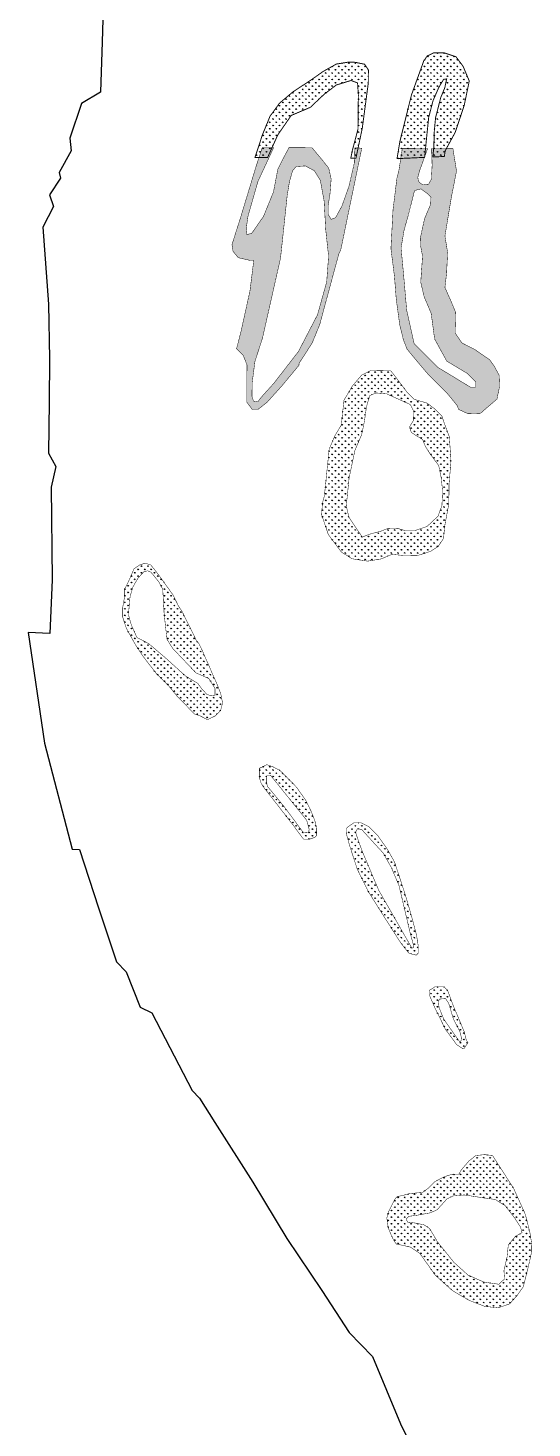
# Model space of a CAD drawing. Header units: metres. Extents: x 319750 to 415268, y 1725605 to 1842937.
# Drawn here: x 338305 to 339388, y 1766777 to 1769788 of the extents above; entities that cross this region are included whole.
import ezdxf

# ---------------------------------------------------------------- set-up
doc = ezdxf.new("R2010")
doc.units = ezdxf.units.M
doc.header["$MEASUREMENT"] = 0
doc.layers.add('DISTRICT BOUNDRY', color=86, linetype='Continuous')
doc.layers.add('MANGROOVES BUFFER ZONE', color=120, linetype='Continuous')
pattern_1 = [(90, (0, 0), (-7.071067809999999, 7.071067809999999), [1.875, -12.26713563]), (45, (0, 0), (-7.071067811865476, 7.071067811865476), [1.875, -8.125]), (135, (0, 0), (-7.071067811865476, -7.071067811865475), [1.875, -8.125])]

msp = doc.modelspace()

# ---------------------------------------------------------------- hatches: boundary and pattern name
at = {"layer": 'MANGROOVES BUFFER ZONE'}
h = msp.add_hatch(dxfattribs=at)
h.set_pattern_fill('GRASS', color=256, scale=10)
h.set_pattern_definition(pattern_1)
h.paths.add_polyline_path([(339253.0043030637, 1769673.715130978), (339239.5212628763, 1769705.876686222), (339224.4115043387, 1769725.841410702), (339198.5192888187, 1769734.599769645), (339176.8308913341, 1769734.471532095), (339162.723602647, 1769727.56586304), (339154.9676712093, 1769716.604234239), (339153.778075878, 1769712.752780363), (339128.9314359368, 1769644.132361359), (339103.8204170982, 1769543.126839392), (339097.7713716058, 1769506.740442599), (339157.110425899, 1769509.484652103), (339160.9042293038, 1769547.872346362), (339165.8559431033, 1769595.709210776), (339175.209336858, 1769631.449387237), (339187.3136415188, 1769659.491684563), (339197.7673996359, 1769677.086847242), (339204.3697341475, 1769678.186549447), (339200.5183847105, 1769659.491684563), (339191.7152473055, 1769638.047600464), (339180.7113070072, 1769595.159359674), (339177.9603219326, 1769567.117062348), (339176.8598834017, 1769530.827034784), (339174.5768375782, 1769510.292408369), (339199.4634971126, 1769511.443323368), (339201.3846494382, 1769524.000421316), (339223.0914019164, 1769563.811372958), (339242.0799287175, 1769620.942657815)])
h = msp.add_hatch(dxfattribs=at)
h.set_pattern_fill('GRASS', color=256, scale=10)
h.set_pattern_definition(pattern_1)
h.paths.add_polyline_path([(339036.2681742877, 1769697.51810527), (339028.2723372841, 1769709.728613566), (339008.0678362204, 1769713.941920446), (338991.877772112, 1769714.074047428), (338967.5597233719, 1769710.224088715), (338939.0950057187, 1769694.262716599), (338910.5972504704, 1769674.253111656), (338873.9715112784, 1769650.261505347), (338845.4407198112, 1769626.203836235), (338824.9719234912, 1769598.031955136), (338808.4514903123, 1769557.682597142), (338792.6009183233, 1769509.230936193), (338819.6133280426, 1769509.010488136), (338841.4921739897, 1769557.642302844), (338870.3664290771, 1769599.614645376), (338911.4904333194, 1769617.103133529), (338942.1146207853, 1769645.959155316), (338967.4890111158, 1769665.196466878), (338998.9881647709, 1769674.815140807), (339012.9878463043, 1769669.568597991), (339014.7377786828, 1769643.335883908), (339013.8628124935, 1769569.884248181), (339001.8216994232, 1769524.464819436), (338998.3602596752, 1769507.551735878), (339009.4332139532, 1769507.461369588), (339023.1015235645, 1769572.124512408), (339036.0369152502, 1769669.180981457)])
h = msp.add_hatch(dxfattribs=at)
h.set_pattern_fill('GRASS', color=256, scale=10)
h.set_pattern_definition(pattern_1)
h.paths.add_polyline_path([(339022.0704645514, 1769529.465316653), (339007.1847687616, 1769529.557182144), (339005.8869899075, 1769496.720120166), (338994.346140774, 1769446.741560158), (338979.3858502969, 1769404.879164316), (338965.7078597076, 1769379.676288476), (338956.3042271016, 1769376.258938794), (338949.8926525909, 1769386.938142774), (338949.8926525909, 1769407.014975721), (338953.739627326, 1769430.509195089), (338956.3042271016, 1769462.973888489), (338951.1749524787, 1769486.040916185), (338937.0695035696, 1769503.981974464), (338915.1490469277, 1769530.125170827), (338865.6776888416, 1769530.430478059), (338854.9789634492, 1769510.416484727), (338841.7284311798, 1769484.359299021), (338832.3247985737, 1769435.23504888), (338810.9528585143, 1769382.693485795), (338785.7340187916, 1769346.384287779), (338775.4755446176, 1769343.394093029), (338773.76578641, 1769356.636300088), (338777.612761145, 1769383.120640728), (338798.9846261327, 1769457.874921642), (338832.7556837993, 1769530.633652717), (338808.2276293039, 1769530.785025001), (338793.9665183127, 1769486.896714568), (338761.3239101768, 1769379.156201839), (338743.1350156963, 1769321.930164814), (338745.5037512779, 1769307.103346825), (338756.7667019963, 1769293.670781851), (338782.2589765787, 1769287.844314933), (338789.9576413929, 1769287.796803474), (338781.8407462239, 1769222.521710277), (338762.6645519733, 1769135.577766418), (338753.0431244671, 1769097.908357263), (338767.4923708439, 1769083.277342796), (338775.363155216, 1769063.239532113), (338774.8697282076, 1768983.285629153), (338786.7622127831, 1768967.220846295), (338798.7533828318, 1768967.146844149), (338818.8373793662, 1768983.014287472), (338851.0359027088, 1769018.796204329), (338887.280880928, 1769062.548843741), (338887.305552274, 1769066.54653883), (338915.5563894212, 1769110.348513246), (338931.7913018763, 1769150.226795077), (338972.6994360089, 1769301.892619491), (338976.7458908856, 1769309.863342166)])
h.paths.add_polyline_path([(338861.8234765145, 1769427.554085311), (338866.6104241373, 1769456.94096338), (338873.4489314659, 1769480.860537509), (338880.9712670057, 1769489.744933963), (338900.8028857082, 1769491.111778317), (338919.9506011276, 1769480.860537509), (338932.9437125016, 1769460.358055895), (338941.1499513245, 1769415.252596342), (338944.5691674529, 1769353.745188237), (338950.7237714984, 1769297.021680262), (338946.6460263251, 1769241.641761366), (338926.9698811352, 1769171.039446979), (338885.8352382035, 1769091.788632056), (338833.181366791, 1769023.766991815), (338806.2123802804, 1768993.820370686), (338798.5069448385, 1768983.552928337), (338789.5172576444, 1768985.264193221), (338786.0926363529, 1768995.531598832), (338786.5206952463, 1769024.622624257), (338792.5138200424, 1769070.826004613), (338808.4842003848, 1769119.827990058), (338847.4635345067, 1769292.732165952)], flags=16)
h = msp.add_hatch(dxfattribs=at)
h.set_pattern_fill('GRASS', color=256, scale=10)
h.set_pattern_definition(pattern_1)
h.paths.add_polyline_path([(339200.7787132263, 1769340.463526487), (339214.2232850492, 1769421.78189373), (339225.624550581, 1769480.234852195), (339217.9265494645, 1769528.256611705), (339172.1151700303, 1769528.539331752), (339172.1124229698, 1769525.400045247), (339173.1908280917, 1769492.26186735), (339171.5732579447, 1769462.626124784), (339165.6423675966, 1769451.849454385), (339153.2414218754, 1769450.232974031), (339144.0754663049, 1769457.237771215), (339142.4578961579, 1769466.397924522), (339146.2321264054, 1769480.407555628), (339163.5664839894, 1769528.592089057), (339109.2064185143, 1769528.927566409), (339101.7156547904, 1769480.999542713), (339097.6199404597, 1769465.033429265), (339089.2063863873, 1769397.121946931), (339084.6911758184, 1769313.195016623), (339092.3152466714, 1769253.18025434), (339096.016302675, 1769205.183245063), (339103.6649610996, 1769149.166095138), (339111.4617313743, 1769117.13519907), (339119.3325157464, 1769097.097388387), (339139.1697988212, 1769072.98788023), (339162.9794394076, 1769044.856009841), (339206.6757890582, 1769000.610020995), (339226.5130720735, 1768976.500512838), (339230.408605963, 1768967.252245426), (339250.3780252337, 1768958.145556808), (339277.3663145006, 1768959.168595195), (339291.3294862211, 1768971.374866962), (339312.4712932408, 1768989.484804869), (339318.1769462824, 1769016.675142884), (339317.1516520977, 1769040.996151447), (339306.97241503, 1769059.95876205), (339297.0660675466, 1769074.012363791), (339265.6675478816, 1769095.771065354), (339237.3322179317, 1769110.361631632), (339222.6158251464, 1769131.807666779), (339223.7495274246, 1769176.409937859), (339211.9310573637, 1769204.467889428), (339200.7483992577, 1769229.418759704), (339204.282315135, 1769260.484956503), (339206.5552875102, 1769304.66198802)])
h.paths.add_polyline_path([(339147.8442971956, 1769336.218434845), (339148.2762581998, 1769319.814562536), (339152.595795139, 1769297.367182802), (339150.4360632205, 1769264.991127508), (339148.7082192039, 1769240.817026255), (339156.0514100699, 1769209.736003156), (339171.1937303335, 1769173.785480132), (339178.5369211995, 1769118.962045103), (339204.4541428348, 1769071.47718547), (339248.9454683416, 1769044.712984053), (339266.6555771027, 1769027.01407955), (339266.2236160985, 1769015.358682472), (339255.4247371993, 1769015.358682472), (339185.0162631594, 1769058.095066874), (339134.477629799, 1769109.033405318), (339118.4890782638, 1769181.233847069), (339111.577848402, 1769261.094761996), (339106.4674916721, 1769314.706125594), (339112.9473453476, 1769352.750880239), (339122.1270101256, 1769385.399214264), (339135.3566108641, 1769438.01429743), (339149.1417153546, 1769441.709718305), (339165.123980099, 1769430.054357002), (339170.7394000507, 1769423.579124479), (339169.8754780424, 1769408.47032014), (339156.9168672247, 1769377.38929704)], flags=16)
h = msp.add_hatch(dxfattribs=at)
h.set_pattern_fill('GRASS', color=256, scale=10)
h.set_pattern_definition(pattern_1)
h.paths.add_polyline_path([(339210.1053763926, 1768908.63828218), (339198.3115776479, 1768940.693928838), (339194.3885627985, 1768952.711681485), (339178.4989660084, 1768968.801131964), (339162.584697783, 1768980.892887473), (339134.65467152, 1768989.060949326), (339118.7650746703, 1769005.150400043), (339106.8725900948, 1769021.2151829), (339084.6427967846, 1769050.167808294), (339059.5803769231, 1769050.858671546), (339041.4314928651, 1769050.970675468), (339021.6071800888, 1769041.016603351), (339002.1065291464, 1769018.162689686), (338983.7661210299, 1768987.24052608), (338978.1265576482, 1768933.928077936), (338964.2697423398, 1768910.636318803), (338951.9939104319, 1768882.095033765), (338946.4126409292, 1768827.313766956), (338941.6734373271, 1768781.174496293), (338937.5483290553, 1768766.286855698), (338935.7783819735, 1768740.905213475), (338950.0363492072, 1768698.496268034), (338978.4374104142, 1768660.433635712), (339001.3389747739, 1768646.185340405), (339034.7838068604, 1768641.142256618), (339063.4485249221, 1768645.802037954), (339086.9026584923, 1768655.733709216), (339112.6995165646, 1768653.156165361), (339143.7592661977, 1768653.770585179), (339169.6232822239, 1768662.075180292), (339186.2260784805, 1768672.855235696), (339197.6328421533, 1768689.551064849), (339200.9516817629, 1768720.795945287), (339209.2172077596, 1768764.721256971), (339209.4639212787, 1768804.698208451), (339213.7817610204, 1768856.643577576)])
h.paths.add_polyline_path([(339021.9437835267, 1768913.605355612), (339027.4806916966, 1768940.580661587), (339032.3254680696, 1768973.781029915), (339039.2466398331, 1768997.29795599), (339053.0888371556, 1769002.831356674), (339075.9285285298, 1769000.756335889), (339126.4527607533, 1768977.931071484), (339133.3738594145, 1768964.097587662), (339132.68180072, 1768943.347379816), (339124.3764384651, 1768929.513860219), (339128.5290830415, 1768917.755397181), (339152.7530380092, 1768902.538590019), (339158.9820779758, 1768887.321747083), (339168.671630722, 1768872.104904146), (339187.3586775198, 1768846.512957286), (339192.8955125875, 1768819.537651312), (339195.6639666724, 1768791.870683667), (339194.2797761811, 1768760.745336124), (339185.9744139262, 1768737.920071718), (339162.4425907554, 1768715.786468983), (339136.1423134995, 1768706.794724175), (339115.3789444135, 1768706.794724175), (339100.8446152942, 1768710.944765744), (339078.6969826147, 1768711.636427414), (339062.778463004, 1768705.41136506), (339039.2466398331, 1768699.186302706), (339023.3280471202, 1768692.961240353), (339008.7936448987, 1768713.711448199), (338994.2593157794, 1768735.845050934), (338988.7224076096, 1768760.053638679), (338994.9514475763, 1768820.921010426), (339007.4094544074, 1768879.713325614)], flags=16)
h = msp.add_hatch(dxfattribs=at)
h.set_pattern_fill('GRASS', color=256, scale=10)
h.set_pattern_definition(pattern_1)
h.paths.add_polyline_path([(338636.1817154288, 1768532.384604573), (338628.2616716027, 1768544.427024484), (338616.4184464514, 1768568.487197995), (338584.7133501172, 1768612.659184098), (338568.848507911, 1768632.746329308), (338556.8819259405, 1768636.818027258), (338544.8660846055, 1768632.894334316), (338532.825571835, 1768624.972946405), (338520.6617023349, 1768597.063082457), (338512.5688758194, 1768581.121636868), (338512.4701904356, 1768565.130856276), (338508.3251334131, 1768541.169352651), (338508.2017766535, 1768521.18087697), (338516.0478063524, 1768497.145371556), (338535.8110753894, 1768461.042778015), (338551.6513294876, 1768436.957937241), (338579.4087395966, 1768400.806008577), (338603.2430515587, 1768376.671833396), (338607.2154923975, 1768372.649470448), (338627.0527749062, 1768348.539879084), (338642.9422884583, 1768332.450429082), (338658.8318853378, 1768316.360978484), (338662.8042428792, 1768312.338616133), (338674.7707415521, 1768308.266918778), (338682.740211308, 1768304.219888568), (338690.7096810937, 1768300.172858477), (338706.7472227514, 1768308.069579363), (338718.8124901056, 1768319.988662004), (338722.9082044363, 1768335.954775214), (338719.034532249, 1768355.967918158), (338711.1637483835, 1768376.005812287), (338679.6313515306, 1768448.161664248), (338671.7358958125, 1768464.201779962), (338667.7634549737, 1768468.22414279)])
h.paths.add_polyline_path([(338665.8239178304, 1768400.80562616), (338693.2833038494, 1768388.60917751), (338706.7950791481, 1768367.265401317), (338706.7955177614, 1768352.865108376), (338698.0782245101, 1768351.558342187), (338689.361004361, 1768354.607463293), (338679.7720402662, 1768364.625968296), (338669.7471676476, 1768378.12914736), (338643.1595255742, 1768394.245894575), (338599.1138311861, 1768434.006960396), (338563.8089689636, 1768464.062511179), (338538.964741679, 1768476.694512784), (338526.7606188498, 1768504.136531189), (338520.658484333, 1768525.915896112), (338522.4019722242, 1768545.517317388), (338523.7095515914, 1768560.76285137), (338524.581295537, 1768566.861093582), (338530.6833569516, 1768586.462514858), (338541.1440649919, 1768604.321581216), (338553.3482609233, 1768617.824796054), (338562.0654810724, 1768620.438292656), (338569.4751949565, 1768616.953618595), (338585.6021289897, 1768596.91660859), (338594.3193491388, 1768581.235450104), (338597.3934435958, 1768527.125928404), (338603.4955050104, 1768473.113104826), (338615.6997009418, 1768453.51168355)], flags=16)
h = msp.add_hatch(dxfattribs=at)
h.set_pattern_fill('GRASS', color=256, scale=10)
h.set_pattern_definition(pattern_1)
h.paths.add_polyline_path([(338829.9900753498, 1768199.367119312), (338818.023576647, 1768203.438816667), (338810.0047641695, 1768199.490456581), (338801.9859517515, 1768195.542096257), (338801.9366090596, 1768187.54670608), (338801.8625949919, 1768175.553620577), (338805.7856098711, 1768163.535867929), (338813.7057368755, 1768151.493447542), (338829.5706624091, 1768131.406301737), (338873.1929141879, 1768075.167144775), (338896.977966696, 1768043.037578821), (338908.9691367447, 1768042.963576555), (338920.9849781096, 1768046.887269378), (338925.0066783726, 1768050.860297203), (338925.1053637862, 1768066.851077795), (338921.2070207894, 1768082.866608858), (338913.3362364471, 1768102.904419661), (338901.4930945039, 1768126.964592814), (338881.680482775, 1768155.07179594), (338845.9289315939, 1768191.273059487)])
h.paths.add_polyline_path([(338826.6593965005, 1768179.677161705), (338903.7176137698, 1768083.852900061), (338908.9716163573, 1768064.600529314), (338907.6581157104, 1768056.724551332), (338896.2744921722, 1768057.599663971), (338855.5562645276, 1768112.731438295), (338819.2162749029, 1768156.924376173), (338817.0271558929, 1768166.11298734), (338817.0271558929, 1768175.301598507), (338817.9027742561, 1768179.239605385)], flags=16)
h = msp.add_hatch(dxfattribs=at)
h.set_pattern_fill('GRASS', color=256, scale=10)
h.set_pattern_definition(pattern_1)
h.paths.add_polyline_path([(339127.8207053244, 1767881.699061275), (339116.0761655271, 1767921.750015378), (339092.537909776, 1767993.856532454), (339076.7223269939, 1768021.939068437), (339056.9097152948, 1768050.046271682), (339037.0477609038, 1768070.158084631), (339021.1089046597, 1768078.252144337), (339005.1206224263, 1768078.350814342), (338993.0801096857, 1768070.429426312), (338989.0584094524, 1768066.456398368), (338988.9843953848, 1768054.463312984), (338996.8057537377, 1768026.430112481), (339012.4979797602, 1767978.359100699), (339036.1842636168, 1767930.238754511), (339063.8923310339, 1767886.09143579), (339099.5205255151, 1767829.901696563), (339107.4406525493, 1767817.859276056), (339123.3054942489, 1767797.772047639), (339139.2691051066, 1767793.675682425), (339143.2908053994, 1767797.648710489), (339143.3894913197, 1767813.639574289), (339139.5404904783, 1767837.650412321)])
h.paths.add_polyline_path([(339058.1922491748, 1767933.796947244), (339022.536350103, 1768018.357183418), (339011.9809746909, 1768047.805643141), (339008.9023478964, 1768057.914800397), (339012.4208307345, 1768065.386814192), (339021.6567842201, 1768064.068206688), (339067.8365516483, 1768013.522348857), (339084.5491806493, 1767984.073924909), (339101.7017387963, 1767944.516272155), (339126.3298759254, 1767840.230656513), (339131.6075636315, 1767821.330913731), (339133.8065514409, 1767810.78219679), (339129.8808161482, 1767808.531130331)], flags=16)
h = msp.add_hatch(dxfattribs=at)
h.set_pattern_fill('GRASS', color=256, scale=10)
h.set_pattern_definition(pattern_1)
h.paths.add_polyline_path([(339218.5442232192, 1767685.244564772), (339206.7504240274, 1767717.300128102), (339198.8056256175, 1767725.344853401), (339186.8144555688, 1767725.418855667), (339178.8203144372, 1767725.46819067), (339166.7798017561, 1767717.546802521), (339166.7304590344, 1767709.551412225), (339178.5489295721, 1767681.493543983), (339186.4443853199, 1767665.453428507), (339202.2352134585, 1767633.373197794), (339226.0202659965, 1767601.243631601), (339237.9620933235, 1767593.174239039), (339241.9591222703, 1767593.149571776), (339250.0272773802, 1767605.093322396), (339246.0795079172, 1767613.113380313), (339242.1811644137, 1767629.128828168)])
h.paths.add_polyline_path([(339232.6992314892, 1767629.999029393), (339235.7459126146, 1767617.543180786), (339236.29988122, 1767611.45366752), (339232.9762157919, 1767606.471299458), (339198.3547131, 1767655.741157058), (339188.1067325132, 1767680.929676347), (339186.7218841018, 1767693.385524954), (339188.937612319, 1767699.198251919), (339201.9553628308, 1767700.305432897), (339208.8796048874, 1767690.063946246), (339219.1275854743, 1767655.741157058)], flags=16)
h = msp.add_hatch(dxfattribs=at)
h.set_pattern_fill('GRASS', color=256, scale=10)
h.set_pattern_definition(pattern_1)
h.paths.add_polyline_path([(339302.8458608985, 1767362.892413139), (339286.0323244929, 1767364.677822232), (339267.0596687198, 1767362.74642849), (339252.1248672009, 1767350.803973794), (339235.6069264114, 1767331.445624471), (339230.42886886, 1767322.771694899), (339215.821405679, 1767322.349704981), (339199.904343605, 1767317.326839089), (339179.0844901204, 1767306.700959682), (339163.8744952977, 1767291.687516928), (339152.2926024497, 1767283.309123397), (339126.5870584846, 1767281.086546659), (339097.5392034948, 1767274.034818888), (339092.5267554522, 1767268.012916327), (339079.9055536985, 1767242.339013696), (339075.8221745193, 1767228.371664524), (339078.9332759678, 1767207.267445326), (339088.3634714186, 1767184.45196557), (339096.0847974718, 1767172.570255756), (339126.6446055174, 1767165.860913515), (339146.8274260163, 1767152.278627276), (339180.102573216, 1767105.215001106), (339217.4056428075, 1767071.863868475), (339252.8933235705, 1767051.160366893), (339286.1239812374, 1767038.408526063), (339315.0574667752, 1767035.157315373), (339339.7080012262, 1767043.711072683), (339355.1868687868, 1767060.771337628), (339369.1458035111, 1767080.657546282), (339379.1409841776, 1767120.673479557), (339383.8776865005, 1767140.872653484), (339387.1612631381, 1767156.487938881), (339387.2599485517, 1767172.478719473), (339383.4108644724, 1767196.48955822), (339375.6141774058, 1767228.520453811), (339371.6910797954, 1767240.538290381), (339348.0294672847, 1767292.656331539)])
h.paths.add_polyline_path([(339308.7633317006, 1767268.179698254), (339330.1934661138, 1767254.794324191), (339350.284221695, 1767228.915967725), (339363.2315747712, 1767208.837960291), (339366.3567676783, 1767196.791120057), (339352.962979359, 1767189.652272969), (339336.8903602735, 1767170.466621422), (339334.2116026096, 1767144.588264956), (339327.5147084499, 1767115.586662889), (339328.8540872819, 1767097.293331453), (339316.3930832598, 1767085.898407564), (339283.5853196902, 1767090.887715854), (339250.0643708851, 1767105.855676498), (339220.1094944619, 1767132.940559368), (339185.1621751859, 1767176.418939979), (339167.331886379, 1767206.354861268), (339155.6272710031, 1767213.745917664), (339135.5365154218, 1767217.761519151), (339120.356839925, 1767219.546230922), (339117.2315739157, 1767226.68507801), (339123.4820328321, 1767232.039213325), (339140.4475955063, 1767234.27010304), (339169.9140029111, 1767239.62427413), (339184.2007348192, 1767246.316943275), (339205.1844339892, 1767269.518232083), (339217.6852787199, 1767275.764723284), (339242.2406791425, 1767277.995612999), (339274.8322794545, 1767273.087655627)], flags=16)

# ---------------------------------------------------------------- linework, layer by layer
at = {"layer": 'DISTRICT BOUNDRY'}
msp.add_polyline3d([(338469.0831217777, 1769926.669439216, 0), (338463.8577482355, 1769758.08997602, 0), (338460.5083668382, 1769649.731031068, 0), (338419.5640271461, 1769625.164361383, 0), (338394.8041704707, 1769550.85715138, 0), (338397.5390315504, 1769523.695014146, 0), (338372.1330021441, 1769476.913033169, 0), (338374.7427660547, 1769464.890284772, 0), (338350.7988051033, 1769428.793709572, 0), (338359.9134802042, 1769403.956246016, 0), (338336.8889108982, 1769359.633894692, 0), (338348.6686753767, 1769194.040552415, 0), (338350.9624688474, 1769076.437576937, 0), (338350.4800810685, 1768983.730537631, 0), (338348.5994165085, 1768873.448307865, 0), (338364.9021422421, 1768844.630819864, 0), (338354.7753391124, 1768800.177962218, 0), (338356.6727961986, 1768600.712970306, 0), (338351.6519140851, 1768485.526996974, 0), (338304.9015619745, 1768487.421821603, 0), (338340.4758280778, 1768249.473016647, 0), (338399.7537467673, 1768021.462754685, 0), (338415.8226406777, 1768021.252288381, 0), (338456.1633551916, 1767895.643618441, 0), (338495.1372730583, 1767779.366017127, 0), (338515.9292256951, 1767758.137098076, 0), (338545.6625228068, 1767681.945233764, 0), (338570.7101176399, 1767669.880678066, 0), (338657.8449031411, 1767502.347436822, 0), (338673.1574626298, 1767486.036544793, 0), (338705.9763526914, 1767434.060337751, 0), (338787.9260306414, 1767305.369312186, 0), (338860.6567683785, 1767184.139533134, 0), (338936.1117048595, 1767072.200653058, 0), (338995.0137753084, 1766982.358001338, 0), (339044.9254139892, 1766930.868515546, 0), (339105.2436904395, 1766785.993584415, 0), (339139.1672645214, 1766717.606676783, 0)], dxfattribs=at)
at = {"layer": 'MANGROOVES BUFFER ZONE'}
for points, const_width in [([(339253.0043030637, 1769673.715130978), (339239.5212628763, 1769705.876686222), (339224.4115043387, 1769725.841410702), (339198.5192888187, 1769734.599769645), (339176.8308913341, 1769734.471532095), (339162.723602647, 1769727.56586304), (339154.9676712093, 1769716.604234239), (339153.778075878, 1769712.752780363), (339128.9314359368, 1769644.132361359), (339103.8204170982, 1769543.126839392), (339097.7713716058, 1769506.740442599), (339157.110425899, 1769509.484652103), (339160.9042293038, 1769547.872346362), (339165.8559431033, 1769595.709210776), (339175.209336858, 1769631.449387237), (339187.3136415188, 1769659.491684563), (339197.7673996359, 1769677.086847242), (339204.3697341475, 1769678.186549447), (339200.5183847105, 1769659.491684563), (339191.7152473055, 1769638.047600464), (339180.7113070072, 1769595.159359674), (339177.9603219326, 1769567.117062348), (339176.8598834017, 1769530.827034784), (339174.5768375782, 1769510.292408369), (339199.4634971126, 1769511.443323368), (339201.3846494382, 1769524.000421316), (339223.0914019164, 1769563.811372958), (339242.0799287175, 1769620.942657815), (339253.0043030637, 1769673.715130978)], 2), ([(339036.2681742877, 1769697.51810527), (339028.2723372841, 1769709.728613566), (339008.0678362204, 1769713.941920446), (338991.877772112, 1769714.074047428), (338967.5597233719, 1769710.224088715), (338939.0950057187, 1769694.262716599), (338910.5972504704, 1769674.253111656), (338873.9715112784, 1769650.261505347), (338845.4407198112, 1769626.203836235), (338824.9719234912, 1769598.031955136), (338808.4514903123, 1769557.682597142), (338792.6009183233, 1769509.230936193), (338819.6133280426, 1769509.010488136), (338841.4921739897, 1769557.642302844), (338870.3664290771, 1769599.614645376), (338911.4904333194, 1769617.103133529), (338942.1146207853, 1769645.959155316), (338967.4890111158, 1769665.196466878), (338998.9881647709, 1769674.815140807), (339012.9878463043, 1769669.568597991), (339014.7377786828, 1769643.335883908), (339013.8628124935, 1769569.884248181), (339001.8216994232, 1769524.464819436), (338998.3602596752, 1769507.551735878), (339009.4332139532, 1769507.461369588), (339023.1015235645, 1769572.124512408), (339036.0369152502, 1769669.180981457), (339036.2681742877, 1769697.51810527)], 2), ([(339022.0704645514, 1769529.465316653), (339007.1847687616, 1769529.557182144), (339005.8869899075, 1769496.720120166), (338994.346140774, 1769446.741560158), (338979.3858502969, 1769404.879164316), (338965.7078597076, 1769379.676288476), (338956.3042271016, 1769376.258938794), (338949.8926525909, 1769386.938142774), (338949.8926525909, 1769407.014975721), (338953.739627326, 1769430.509195089), (338956.3042271016, 1769462.973888489), (338951.1749524787, 1769486.040916185), (338937.0695035696, 1769503.981974464), (338915.1490469277, 1769530.125170827), (338865.6776888416, 1769530.430478059), (338854.9789634492, 1769510.416484727), (338841.7284311798, 1769484.359299021), (338832.3247985737, 1769435.23504888), (338810.9528585143, 1769382.693485795), (338785.7340187916, 1769346.384287779), (338775.4755446176, 1769343.394093029), (338773.76578641, 1769356.636300088), (338777.612761145, 1769383.120640728), (338798.9846261327, 1769457.874921642), (338832.7556837993, 1769530.633652717), (338808.2276293039, 1769530.785025001), (338793.9665183127, 1769486.896714568), (338761.3239101768, 1769379.156201839), (338743.1350156963, 1769321.930164814), (338745.5037512779, 1769307.103346825), (338756.7667019963, 1769293.670781851), (338782.2589765787, 1769287.844314933), (338789.9576413929, 1769287.796803474), (338781.8407462239, 1769222.521710277), (338762.6645519733, 1769135.577766418), (338753.0431244671, 1769097.908357263), (338767.4923708439, 1769083.277342796), (338775.363155216, 1769063.239532113), (338774.8697282076, 1768983.285629153), (338786.7622127831, 1768967.220846295), (338798.7533828318, 1768967.146844149), (338818.8373793662, 1768983.014287472), (338851.0359027088, 1769018.796204329), (338887.280880928, 1769062.548843741), (338887.305552274, 1769066.54653883), (338915.5563894212, 1769110.348513246), (338931.7913018763, 1769150.226795077), (338972.6994360089, 1769301.892619491), (338976.7458908856, 1769309.863342166), (339022.0704645514, 1769529.465316653)], 1), ([(339200.7787132263, 1769340.463526487), (339214.2232850492, 1769421.78189373), (339225.624550581, 1769480.234852195), (339217.9265494645, 1769528.256611705), (339172.1151700303, 1769528.539331752), (339172.1124229698, 1769525.400045247), (339173.1908280917, 1769492.26186735), (339171.5732579447, 1769462.626124784), (339165.6423675966, 1769451.849454385), (339153.2414218754, 1769450.232974031), (339144.0754663049, 1769457.237771215), (339142.4578961579, 1769466.397924522), (339146.2321264054, 1769480.407555628), (339163.5664839894, 1769528.592089057), (339109.2064185143, 1769528.927566409), (339101.7156547904, 1769480.999542713), (339097.6199404597, 1769465.033429265), (339089.2063863873, 1769397.121946931), (339084.6911758184, 1769313.195016623), (339092.3152466714, 1769253.18025434), (339096.016302675, 1769205.183245063), (339103.6649610996, 1769149.166095138), (339111.4617313743, 1769117.13519907), (339119.3325157464, 1769097.097388387), (339139.1697988212, 1769072.98788023), (339162.9794394076, 1769044.856009841), (339206.6757890582, 1769000.610020995), (339226.5130720735, 1768976.500512838), (339230.408605963, 1768967.252245426), (339250.3780252337, 1768958.145556808), (339277.3663145006, 1768959.168595195), (339291.3294862211, 1768971.374866962), (339312.4712932408, 1768989.484804869), (339318.1769462824, 1769016.675142884), (339317.1516520977, 1769040.996151447), (339306.97241503, 1769059.95876205), (339297.0660675466, 1769074.012363791), (339265.6675478816, 1769095.771065354), (339237.3322179317, 1769110.361631632), (339222.6158251464, 1769131.807666779), (339223.7495274246, 1769176.409937859), (339211.9310573637, 1769204.467889428), (339200.7483992577, 1769229.418759704), (339204.282315135, 1769260.484956503), (339206.5552875102, 1769304.66198802), (339200.7787132263, 1769340.463526487)], 1), ([(338861.8234765145, 1769427.554085311), (338866.6104241373, 1769456.94096338), (338873.4489314659, 1769480.860537509), (338880.9712670057, 1769489.744933963), (338900.8028857082, 1769491.111778317), (338919.9506011276, 1769480.860537509), (338932.9437125016, 1769460.358055895), (338941.1499513245, 1769415.252596342), (338944.5691674529, 1769353.745188237), (338950.7237714984, 1769297.021680262), (338946.6460263251, 1769241.641761366), (338926.9698811352, 1769171.039446979), (338885.8352382035, 1769091.788632056), (338833.181366791, 1769023.766991815), (338806.2123802804, 1768993.820370686), (338798.5069448385, 1768983.552928337), (338789.5172576444, 1768985.264193221), (338786.0926363529, 1768995.531598832), (338786.5206952463, 1769024.622624257), (338792.5138200424, 1769070.826004613), (338808.4842003848, 1769119.827990058), (338847.4635345067, 1769292.732165952), (338861.8234765145, 1769427.554085311)], 1), ([(339147.8442971956, 1769336.218434845), (339148.2762581998, 1769319.814562536), (339152.595795139, 1769297.367182802), (339150.4360632205, 1769264.991127508), (339148.7082192039, 1769240.817026255), (339156.0514100699, 1769209.736003156), (339171.1937303335, 1769173.785480132), (339178.5369211995, 1769118.962045103), (339204.4541428348, 1769071.47718547), (339248.9454683416, 1769044.712984053), (339266.6555771027, 1769027.01407955), (339266.2236160985, 1769015.358682472), (339255.4247371993, 1769015.358682472), (339185.0162631594, 1769058.095066874), (339134.477629799, 1769109.033405318), (339118.4890782638, 1769181.233847069), (339111.577848402, 1769261.094761996), (339106.4674916721, 1769314.706125594), (339112.9473453476, 1769352.750880239), (339122.1270101256, 1769385.399214264), (339135.3566108641, 1769438.01429743), (339149.1417153546, 1769441.709718305), (339165.123980099, 1769430.054357002), (339170.7394000507, 1769423.579124479), (339169.8754780424, 1769408.47032014), (339156.9168672247, 1769377.38929704), (339147.8442971956, 1769336.218434845)], 1), ([(339210.1053763926, 1768908.63828218), (339198.3115776479, 1768940.693928838), (339194.3885627985, 1768952.711681485), (339178.4989660084, 1768968.801131964), (339162.584697783, 1768980.892887473), (339134.65467152, 1768989.060949326), (339118.7650746703, 1769005.150400043), (339106.8725900948, 1769021.2151829), (339084.6427967846, 1769050.167808294), (339059.5803769231, 1769050.858671546), (339041.4314928651, 1769050.970675468), (339021.6071800888, 1769041.016603351), (339002.1065291464, 1769018.162689686), (338983.7661210299, 1768987.24052608), (338978.1265576482, 1768933.928077936), (338964.2697423398, 1768910.636318803), (338951.9939104319, 1768882.095033765), (338946.4126409292, 1768827.313766956), (338941.6734373271, 1768781.174496293), (338937.5483290553, 1768766.286855698), (338935.7783819735, 1768740.905213475), (338950.0363492072, 1768698.496268034), (338978.4374104142, 1768660.433635712), (339001.3389747739, 1768646.185340405), (339034.7838068604, 1768641.142256618), (339063.4485249221, 1768645.802037954), (339086.9026584923, 1768655.733709216), (339112.6995165646, 1768653.156165361), (339143.7592661977, 1768653.770585179), (339169.6232822239, 1768662.075180292), (339186.2260784805, 1768672.855235696), (339197.6328421533, 1768689.551064849), (339200.9516817629, 1768720.795945287), (339209.2172077596, 1768764.721256971), (339209.4639212787, 1768804.698208451), (339213.7817610204, 1768856.643577576), (339210.1053763926, 1768908.63828218)], 1), ([(339021.9437835267, 1768913.605355612), (339027.4806916966, 1768940.580661587), (339032.3254680696, 1768973.781029915), (339039.2466398331, 1768997.29795599), (339053.0888371556, 1769002.831356674), (339075.9285285298, 1769000.756335889), (339126.4527607533, 1768977.931071484), (339133.3738594145, 1768964.097587662), (339132.68180072, 1768943.347379816), (339124.3764384651, 1768929.513860219), (339128.5290830415, 1768917.755397181), (339152.7530380092, 1768902.538590019), (339158.9820779758, 1768887.321747083), (339168.671630722, 1768872.104904146), (339187.3586775198, 1768846.512957286), (339192.8955125875, 1768819.537651312), (339195.6639666724, 1768791.870683667), (339194.2797761811, 1768760.745336124), (339185.9744139262, 1768737.920071718), (339162.4425907554, 1768715.786468983), (339136.1423134995, 1768706.794724175), (339115.3789444135, 1768706.794724175), (339100.8446152942, 1768710.944765744), (339078.6969826147, 1768711.636427414), (339062.778463004, 1768705.41136506), (339039.2466398331, 1768699.186302706), (339023.3280471202, 1768692.961240353), (339008.7936448987, 1768713.711448199), (338994.2593157794, 1768735.845050934), (338988.7224076096, 1768760.053638679), (338994.9514475763, 1768820.921010426), (339007.4094544074, 1768879.713325614), (339021.9437835267, 1768913.605355612)], 1), ([(338636.1817154288, 1768532.384604573), (338628.2616716027, 1768544.427024484), (338616.4184464514, 1768568.487197995), (338584.7133501172, 1768612.659184098), (338568.848507911, 1768632.746329308), (338556.8819259405, 1768636.818027258), (338544.8660846055, 1768632.894334316), (338532.825571835, 1768624.972946405), (338520.6617023349, 1768597.063082457), (338512.5688758194, 1768581.121636868), (338512.4701904356, 1768565.130856276), (338508.3251334131, 1768541.169352651), (338508.2017766535, 1768521.18087697), (338516.0478063524, 1768497.145371556), (338535.8110753894, 1768461.042778015), (338551.6513294876, 1768436.957937241), (338579.4087395966, 1768400.806008577), (338603.2430515587, 1768376.671833396), (338607.2154923975, 1768372.649470448), (338627.0527749062, 1768348.539879084), (338642.9422884583, 1768332.450429082), (338658.8318853378, 1768316.360978484), (338662.8042428792, 1768312.338616133), (338674.7707415521, 1768308.266918778), (338682.740211308, 1768304.219888568), (338690.7096810937, 1768300.172858477), (338706.7472227514, 1768308.069579363), (338718.8124901056, 1768319.988662004), (338722.9082044363, 1768335.954775214), (338719.034532249, 1768355.967918158), (338711.1637483835, 1768376.005812287), (338679.6313515306, 1768448.161664248), (338671.7358958125, 1768464.201779962), (338667.7634549737, 1768468.22414279), (338636.1817154288, 1768532.384604573)], 1), ([(338665.8239178304, 1768400.80562616), (338693.2833038494, 1768388.60917751), (338706.7950791481, 1768367.265401317), (338706.7955177614, 1768352.865108376), (338698.0782245101, 1768351.558342187), (338689.361004361, 1768354.607463293), (338679.7720402662, 1768364.625968296), (338669.7471676476, 1768378.12914736), (338643.1595255742, 1768394.245894575), (338599.1138311861, 1768434.006960396), (338563.8089689636, 1768464.062511179), (338538.964741679, 1768476.694512784), (338526.7606188498, 1768504.136531189), (338520.658484333, 1768525.915896112), (338522.4019722242, 1768545.517317388), (338523.7095515914, 1768560.76285137), (338524.581295537, 1768566.861093582), (338530.6833569516, 1768586.462514858), (338541.1440649919, 1768604.321581216), (338553.3482609233, 1768617.824796054), (338562.0654810724, 1768620.438292656), (338569.4751949565, 1768616.953618595), (338585.6021289897, 1768596.91660859), (338594.3193491388, 1768581.235450104), (338597.3934435958, 1768527.125928404), (338603.4955050104, 1768473.113104826), (338615.6997009418, 1768453.51168355), (338665.8239178304, 1768400.80562616)], 1), ([(338829.9900753498, 1768199.367119312), (338818.023576647, 1768203.438816667), (338810.0047641695, 1768199.490456581), (338801.9859517515, 1768195.542096257), (338801.9366090596, 1768187.54670608), (338801.8625949919, 1768175.553620577), (338805.7856098711, 1768163.535867929), (338813.7057368755, 1768151.493447542), (338829.5706624091, 1768131.406301737), (338873.1929141879, 1768075.167144775), (338896.977966696, 1768043.037578821), (338908.9691367447, 1768042.963576555), (338920.9849781096, 1768046.887269378), (338925.0066783726, 1768050.860297203), (338925.1053637862, 1768066.851077795), (338921.2070207894, 1768082.866608858), (338913.3362364471, 1768102.904419661), (338901.4930945039, 1768126.964592814), (338881.680482775, 1768155.07179594), (338845.9289315939, 1768191.273059487), (338829.9900753498, 1768199.367119312)], 1), ([(338826.6593965005, 1768179.677161705), (338903.7176137698, 1768083.852900061), (338908.9716163573, 1768064.600529314), (338907.6581157104, 1768056.724551332), (338896.2744921722, 1768057.599663971), (338855.5562645276, 1768112.731438295), (338819.2162749029, 1768156.924376173), (338817.0271558929, 1768166.11298734), (338817.0271558929, 1768175.301598507), (338817.9027742561, 1768179.239605385), (338826.6593965005, 1768179.677161705)], 1), ([(339127.8207053244, 1767881.699061275), (339116.0761655271, 1767921.750015378), (339092.537909776, 1767993.856532454), (339076.7223269939, 1768021.939068437), (339056.9097152948, 1768050.046271682), (339037.0477609038, 1768070.158084631), (339021.1089046597, 1768078.252144337), (339005.1206224263, 1768078.350814342), (338993.0801096857, 1768070.429426312), (338989.0584094524, 1768066.456398368), (338988.9843953848, 1768054.463312984), (338996.8057537377, 1768026.430112481), (339012.4979797602, 1767978.359100699), (339036.1842636168, 1767930.238754511), (339063.8923310339, 1767886.09143579), (339099.5205255151, 1767829.901696563), (339107.4406525493, 1767817.859276056), (339123.3054942489, 1767797.772047639), (339139.2691051066, 1767793.675682425), (339143.2908053994, 1767797.648710489), (339143.3894913197, 1767813.639574289), (339139.5404904783, 1767837.650412321), (339127.8207053244, 1767881.699061275)], 1), ([(339058.1922491748, 1767933.796947244), (339022.536350103, 1768018.357183418), (339011.9809746909, 1768047.805643141), (339008.9023478964, 1768057.914800397), (339012.4208307345, 1768065.386814192), (339021.6567842201, 1768064.068206688), (339067.8365516483, 1768013.522348857), (339084.5491806493, 1767984.073924909), (339101.7017387963, 1767944.516272155), (339126.3298759254, 1767840.230656513), (339131.6075636315, 1767821.330913731), (339133.8065514409, 1767810.78219679), (339129.8808161482, 1767808.531130331), (339058.1922491748, 1767933.796947244)], 1), ([(339218.5442232192, 1767685.244564772), (339206.7504240274, 1767717.300128102), (339198.8056256175, 1767725.344853401), (339186.8144555688, 1767725.418855667), (339178.8203144372, 1767725.46819067), (339166.7798017561, 1767717.546802521), (339166.7304590344, 1767709.551412225), (339178.5489295721, 1767681.493543983), (339186.4443853199, 1767665.453428507), (339202.2352134585, 1767633.373197794), (339226.0202659965, 1767601.243631601), (339237.9620933235, 1767593.174239039), (339241.9591222703, 1767593.149571776), (339250.0272773802, 1767605.093322396), (339246.0795079172, 1767613.113380313), (339242.1811644137, 1767629.128828168), (339218.5442232192, 1767685.244564772)], 1), ([(339232.6992314892, 1767629.999029393), (339235.7459126146, 1767617.543180786), (339236.29988122, 1767611.45366752), (339232.9762157919, 1767606.471299458), (339198.3547131, 1767655.741157058), (339188.1067325132, 1767680.929676347), (339186.7218841018, 1767693.385524954), (339188.937612319, 1767699.198251919), (339201.9553628308, 1767700.305432897), (339208.8796048874, 1767690.063946246), (339219.1275854743, 1767655.741157058), (339232.6992314892, 1767629.999029393)], 1), ([(339302.8458608985, 1767362.892413139), (339286.0323244929, 1767364.677822232), (339267.0596687198, 1767362.74642849), (339252.1248672009, 1767350.803973794), (339235.6069264114, 1767331.445624471), (339230.42886886, 1767322.771694899), (339215.821405679, 1767322.349704981), (339199.904343605, 1767317.326839089), (339179.0844901204, 1767306.700959682), (339163.8744952977, 1767291.687516928), (339152.2926024497, 1767283.309123397), (339126.5870584846, 1767281.086546659), (339097.5392034948, 1767274.034818888), (339092.5267554522, 1767268.012916327), (339079.9055536985, 1767242.339013696), (339075.8221745193, 1767228.371664524), (339078.9332759678, 1767207.267445326), (339088.3634714186, 1767184.45196557), (339096.0847974718, 1767172.570255756), (339126.6446055174, 1767165.860913515), (339146.8274260163, 1767152.278627276), (339180.102573216, 1767105.215001106), (339217.4056428075, 1767071.863868475), (339252.8933235705, 1767051.160366893), (339286.1239812374, 1767038.408526063), (339315.0574667752, 1767035.157315373), (339339.7080012262, 1767043.711072683), (339355.1868687868, 1767060.771337628), (339369.1458035111, 1767080.657546282), (339379.1409841776, 1767120.673479557), (339383.8776865005, 1767140.872653484), (339387.1612631381, 1767156.487938881), (339387.2599485517, 1767172.478719473), (339383.4108644724, 1767196.48955822), (339375.6141774058, 1767228.520453811), (339371.6910797954, 1767240.538290381), (339348.0294672847, 1767292.656331539), (339302.8458608985, 1767362.892413139)], 1), ([(339308.7633317006, 1767268.179698254), (339330.1934661138, 1767254.794324191), (339350.284221695, 1767228.915967725), (339363.2315747712, 1767208.837960291), (339366.3567676783, 1767196.791120057), (339352.962979359, 1767189.652272969), (339336.8903602735, 1767170.466621422), (339334.2116026096, 1767144.588264956), (339327.5147084499, 1767115.586662889), (339328.8540872819, 1767097.293331453), (339316.3930832598, 1767085.898407564), (339283.5853196902, 1767090.887715854), (339250.0643708851, 1767105.855676498), (339220.1094944619, 1767132.940559368), (339185.1621751859, 1767176.418939979), (339167.331886379, 1767206.354861268), (339155.6272710031, 1767213.745917664), (339135.5365154218, 1767217.761519151), (339120.356839925, 1767219.546230922), (339117.2315739157, 1767226.68507801), (339123.4820328321, 1767232.039213325), (339140.4475955063, 1767234.27010304), (339169.9140029111, 1767239.62427413), (339184.2007348192, 1767246.316943275), (339205.1844339892, 1767269.518232083), (339217.6852787199, 1767275.764723284), (339242.2406791425, 1767277.995612999), (339274.8322794545, 1767273.087655627), (339308.7633317006, 1767268.179698254)], 1)]:
    msp.add_lwpolyline(points, close=True, dxfattribs=dict(at, const_width=const_width))

doc.saveas('drawing.dxf')
